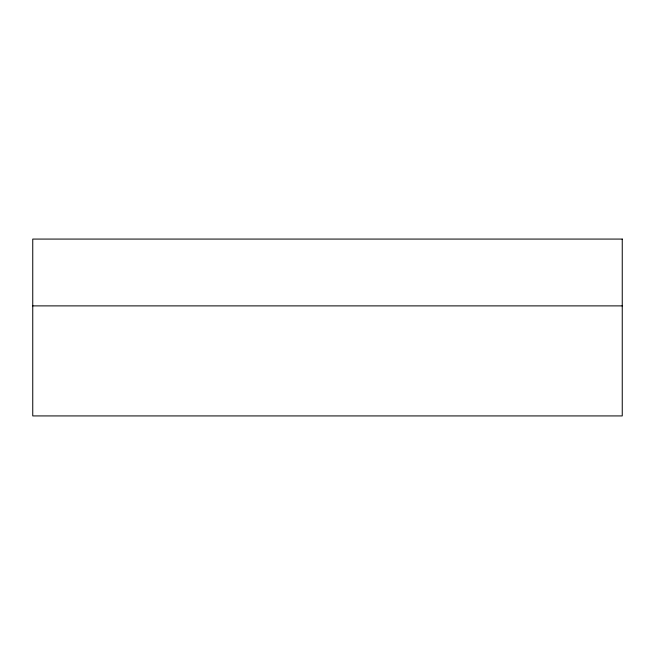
<?xml version="1.0" encoding="UTF-8"?>
<svg xmlns="http://www.w3.org/2000/svg" width="655" height="655" viewBox="0 0 655 655"><rect width="100%" height="100%" fill="white"/><g stroke="black" fill="none" stroke-linecap="round" stroke-linejoin="round"><path stroke-width="0.98" d="M32.75 305.885L622.25 305.885M622.25 239.075L32.75 239.075L32.75 415.925L622.25 415.925L622.25 239.075"/></g></svg>
